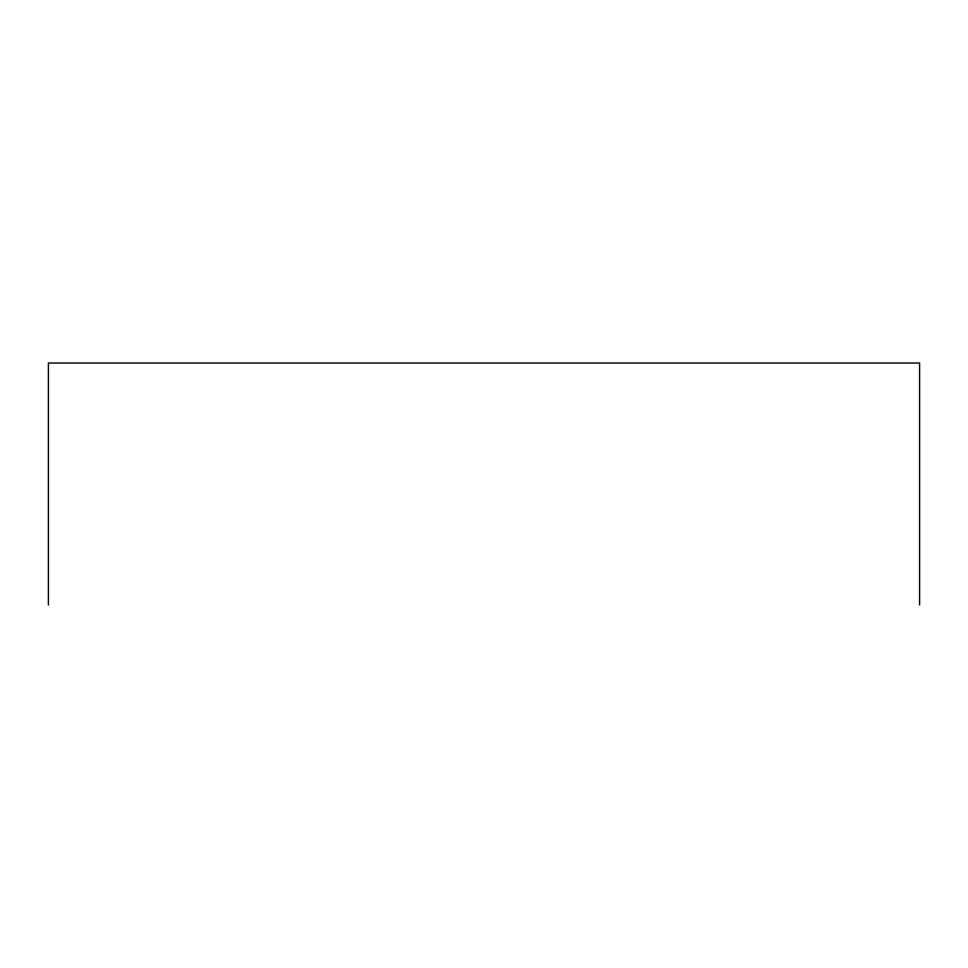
<?xml version="1.0" encoding="UTF-8"?>
<svg xmlns="http://www.w3.org/2000/svg" width="968" height="968" viewBox="0 0 968 968"><rect width="100%" height="100%" fill="white"/><g stroke="black" fill="none" stroke-linecap="round" stroke-linejoin="round"><path stroke-width="1.45" d="M919.6 604.964L919.6 363.036L48.4 363.036L48.4 604.964"/></g></svg>
